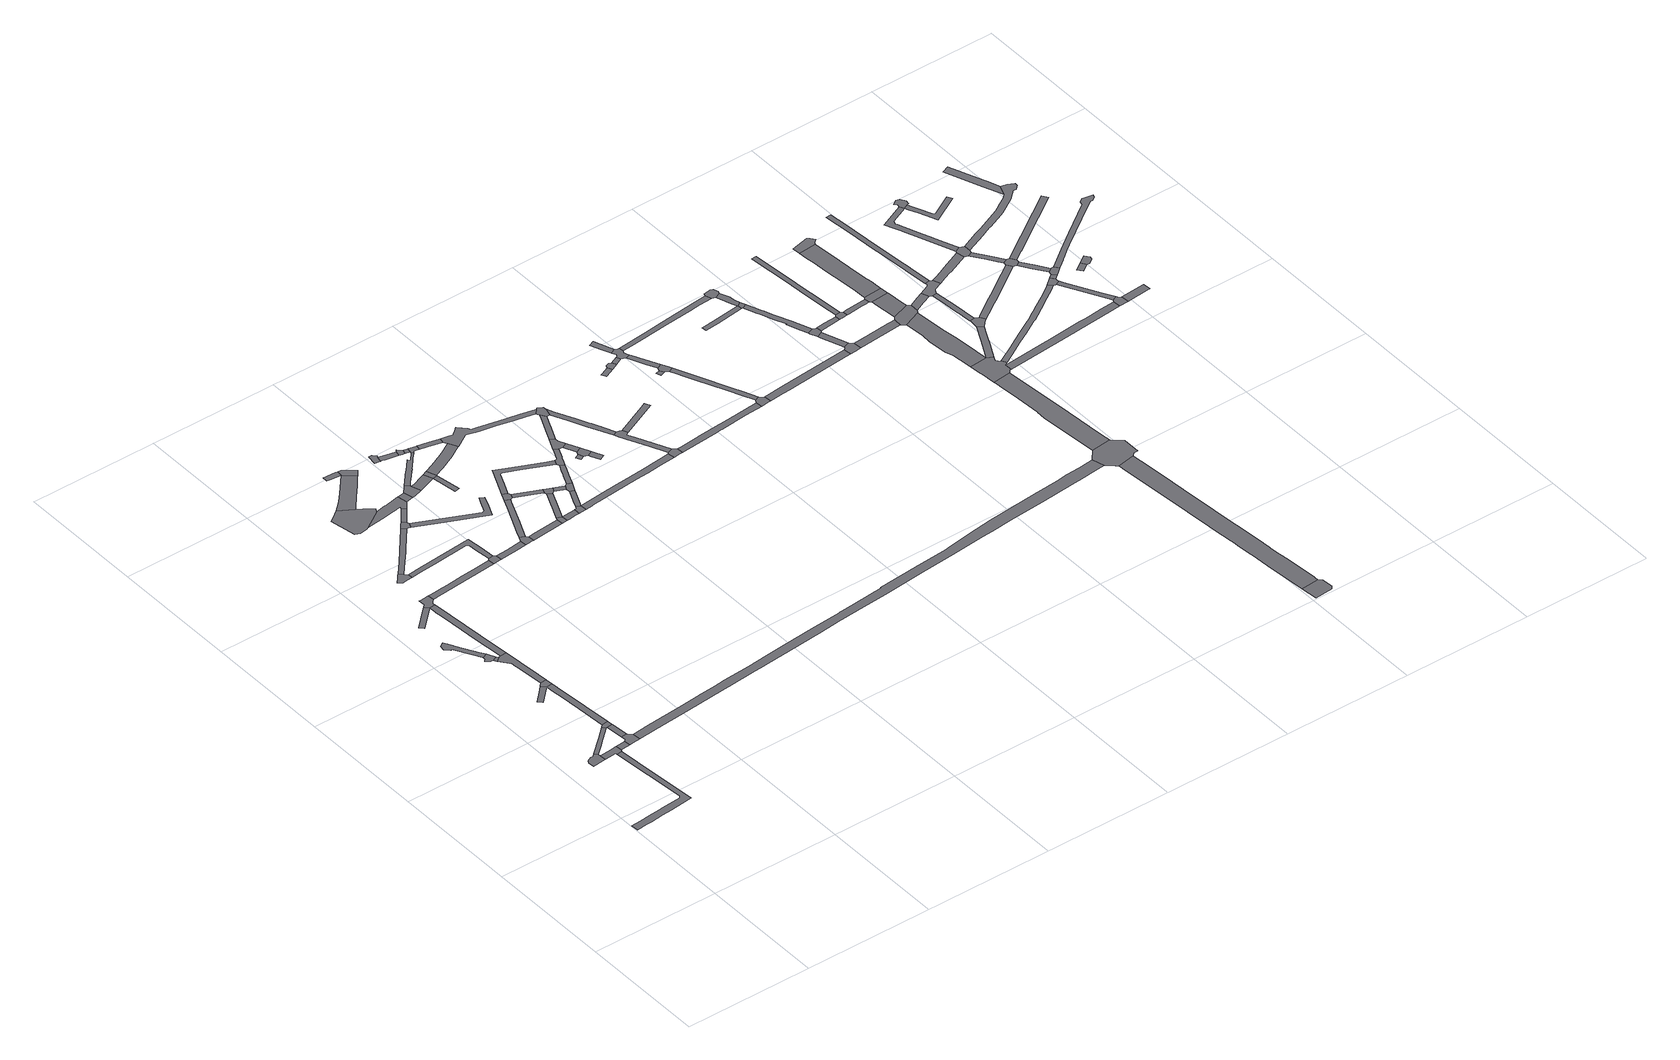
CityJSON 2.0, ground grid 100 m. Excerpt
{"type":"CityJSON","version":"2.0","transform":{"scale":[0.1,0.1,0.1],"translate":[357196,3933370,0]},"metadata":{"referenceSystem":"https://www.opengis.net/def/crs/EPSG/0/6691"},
"CityObjects":{
"road1":{"type":"Road","attributes":{"RoadStructureAttribute.sectionType":"1"},"geometry":[{"type":"MultiSurface","lod":"1","boundaries":[[[0,1,2,3,4,5,6,7,8,9,10,11,12,13,14,15,16,17,18,19,20,21,22]]]}]},
"road2":{"type":"Road","geometry":[{"type":"MultiSurface","lod":"1","boundaries":[[[23,24,25,26,27,28,29,30,31]]]}]},
"road3":{"type":"Road","geometry":[{"type":"MultiSurface","lod":"1","boundaries":[[[32,33,34,25,24,35,36,37,9,8,38]]]}]},
"road4":{"type":"Road","attributes":{"RoadStructureAttribute.sectionType":"1"},"geometry":[{"type":"MultiSurface","lod":"1","boundaries":[[[26,39,40,41,42,43,44,45,27]]]}]},
"road5":{"type":"Road","attributes":{"RoadStructureAttribute.sectionType":"1"},"geometry":[{"type":"MultiSurface","lod":"1","boundaries":[[[46,47,48,32,38]]]}]},
"road6":{"type":"Road","geometry":[{"type":"MultiSurface","lod":"1","boundaries":[[[49,50,47,46,51,52,53,54,55]]]}]},
"road7":{"type":"Road","attributes":{"RoadStructureAttribute.sectionType":"1"},"geometry":[{"type":"MultiSurface","lod":"1","boundaries":[[[56,57,58,59,49,55]]]}]},
"road8":{"type":"Road","geometry":[{"type":"MultiSurface","lod":"1","boundaries":[[[60,42,41,58,57,61]]]}]},
"road9":{"type":"Road","attributes":{"RoadStructureAttribute.sectionType":"1"},"geometry":[{"type":"MultiSurface","lod":"1","boundaries":[[[61,62,63,64,65,66,67,68,69,70,71,66,72,73,74,75,60]]]}]},
"road10":{"type":"Road","geometry":[{"type":"MultiSurface","lod":"1","boundaries":[[[76,77,78,79,80,81,82,83,84,85,86,87,88,89,90,91,92]]]}]},
"road11":{"type":"Road","geometry":[{"type":"MultiSurface","lod":"1","boundaries":[[[93,67,66,65,94]]]}]},
"road12":{"type":"Road","geometry":[{"type":"MultiSurface","lod":"1","boundaries":[[[76,92,95,96,97,98,99,100]]]}]},
"road13":{"type":"Road","attributes":{"RoadStructureAttribute.sectionType":"1"},"geometry":[{"type":"MultiSurface","lod":"1","boundaries":[[[99,101,102,100]]]}]},
"road14":{"type":"Road","geometry":[{"type":"MultiSurface","lod":"1","boundaries":[[[94,103,104,105,106,107,102,101,108,109,110,111,112,113,93]]]}]},
"road15":{"type":"Road","attributes":{"RoadStructureAttribute.sectionType":"1"},"geometry":[{"type":"MultiSurface","lod":"1","boundaries":[[[114,115,116,117,118,119]]]}]},
"road16":{"type":"Road","attributes":{"RoadStructureAttribute.sectionType":"1"},"geometry":[{"type":"MultiSurface","lod":"1","boundaries":[[[120,121,122,123,124,107,106,125,126,127,119]]]}]},
"road17":{"type":"Road","geometry":[{"type":"MultiSurface","lod":"1","boundaries":[[[127,128,129,130,131,132,133,134,135,136,137,138,114,119]]]}]},
"road18":{"type":"Road","geometry":[{"type":"MultiSurface","lod":"1","boundaries":[[[139,140,141,142,143,144,145,146,147,148]]]}]},
"road19":{"type":"Road","attributes":{"RoadStructureAttribute.sectionType":"1"},"geometry":[{"type":"MultiSurface","lod":"1","boundaries":[[[131,149,150,151,152,153,154,155,156,157,158,159,160,161,162,132]]]}]},
"road20":{"type":"Road","attributes":{"RoadStructureAttribute.sectionType":"1"},"geometry":[{"type":"MultiSurface","lod":"1","boundaries":[[[163,164,165,166,140,139,167,168,169,170,171,172,173]]]}]},
"road21":{"type":"Road","attributes":{"RoadStructureAttribute.sectionType":"1"},"geometry":[{"type":"MultiSurface","lod":"1","boundaries":[[[174,175,176,177,178,148,147,179,180,181,182,183,184,185]]]}]},
"road22":{"type":"Road","geometry":[{"type":"MultiSurface","lod":"1","boundaries":[[[186,187,188,189,190,191,192,193,194,195,196,197,198,199]]]}]},
"road23":{"type":"Road","geometry":[{"type":"MultiSurface","lod":"1","boundaries":[[[200,201,202,203,204,205,206,163,173]]]}]},
"road24":{"type":"Road","attributes":{"RoadStructureAttribute.sectionType":"1"},"geometry":[{"type":"MultiSurface","lod":"1","boundaries":[[[207,208,209,210,211,212,213,214,215,216,217,218,219,188,187]]]}]},
"road25":{"type":"Road","geometry":[{"type":"MultiSurface","lod":"1","boundaries":[[[154,153,220,221,222,174,185]]]}]},
"road26":{"type":"Road","attributes":{"function":"3","RoadStructureAttribute.sectionType":"1"},"geometry":[{"type":"MultiSurface","lod":"1","boundaries":[[[223,224,225,193,192,226,227,228,229,230,231]]]}]},
"road27":{"type":"Road","attributes":{"RoadStructureAttribute.sectionType":"1"},"geometry":[{"type":"MultiSurface","lod":"1","boundaries":[[[232,233,204,203,234,212,211]]]}]},
"road28":{"type":"Road","attributes":{"function":"3","RoadStructureAttribute.sectionType":"1"},"geometry":[{"type":"MultiSurface","lod":"1","boundaries":[[[235,236,237,238,239,231]]]}]},
"road29":{"type":"Road","attributes":{"RoadStructureAttribute.sectionType":"1"},"geometry":[{"type":"MultiSurface","lod":"1","boundaries":[[[240,241,222,221,242,243]]]}]},
"road30":{"type":"Road","geometry":[{"type":"MultiSurface","lod":"1","boundaries":[[[244,245,235,231,230]]]}]},
"road31":{"type":"Road","geometry":[{"type":"MultiSurface","lod":"1","boundaries":[[[246,215,214,247,248]]]}]},
"road32":{"type":"Road","attributes":{"RoadStructureAttribute.sectionType":"1"},"geometry":[{"type":"MultiSurface","lod":"1","boundaries":[[[249,250,251,252,253,254,255,256,257,202,201]]]}]},
"road33":{"type":"Road","geometry":[{"type":"MultiSurface","lod":"1","boundaries":[[[258,248,247,259,260,261,262,263,264]]]}]},
"road34":{"type":"Road","geometry":[{"type":"MultiSurface","lod":"1","boundaries":[[[240,243,265,266,267,268,269,270,271]]]}]},
"road35":{"type":"Road","attributes":{"RoadStructureAttribute.sectionType":"1"},"geometry":[{"type":"MultiSurface","lod":"1","boundaries":[[[272,273,274,262,261,275,276,277,278,275]]]}]},
"road36":{"type":"Road","geometry":[{"type":"MultiSurface","lod":"1","boundaries":[[[279,280,281,282,283,284,285]]]}]},
"road37":{"type":"Road","attributes":{"RoadStructureAttribute.sectionType":"1"},"geometry":[{"type":"MultiSurface","lod":"1","boundaries":[[[286,287,288,289,271,270,290,291,292,293,294]]]}]},
"road38":{"type":"Road","attributes":{"RoadStructureAttribute.sectionType":"1"},"geometry":[{"type":"MultiSurface","lod":"1","boundaries":[[[295,296,297,269,268]]]}]},
"road39":{"type":"Road","attributes":{"RoadStructureAttribute.sectionType":"1"},"geometry":[{"type":"MultiSurface","lod":"1","boundaries":[[[263,298,299,300,301,302,303,304,305,306,307,308,309,310,311,312,313,314,315,316,317,318,319,320,321,322,264]]]}]},
"road40":{"type":"Road","attributes":{"RoadStructureAttribute.sectionType":"1"},"geometry":[{"type":"MultiSurface","lod":"1","boundaries":[[[323,324,325,326,327,279,285]]]}]},
"road41":{"type":"Road","geometry":[{"type":"MultiSurface","lod":"1","boundaries":[[[278,328,329,272,275]]]}]},
"road42":{"type":"Road","geometry":[{"type":"MultiSurface","lod":"1","boundaries":[[[330,326,325,331,332,333]]]}]},
"road43":{"type":"Road","geometry":[{"type":"MultiSurface","lod":"1","boundaries":[[[334,286,294,335,336,337,338]]]}]},
"road44":{"type":"Road","attributes":{"RoadStructureAttribute.sectionType":"1"},"geometry":[{"type":"MultiSurface","lod":"1","boundaries":[[[332,339,340,333]]]}]},
"road45":{"type":"Road","geometry":[{"type":"MultiSurface","lod":"1","boundaries":[[[341,296,295,342,343]]]}]},
"road46":{"type":"Road","geometry":[{"type":"MultiSurface","lod":"1","boundaries":[[[339,316,315,344,345,346,347,348,349,350,340]]]}]},
"road47":{"type":"Road","attributes":{"RoadStructureAttribute.sectionType":"1"},"geometry":[{"type":"MultiSurface","lod":"1","boundaries":[[[351,352,353,354,355,356,357,358,359,360,361,362,363,364,365,366,329,328]]]}]},
"road48":{"type":"Road","attributes":{"RoadStructureAttribute.sectionType":"1"},"geometry":[{"type":"MultiSurface","lod":"1","boundaries":[[[367,343,342,368,369,370,371,372]]]}]},
"road49":{"type":"Road","attributes":{"RoadStructureAttribute.sectionType":"1"},"geometry":[{"type":"MultiSurface","lod":"1","boundaries":[[[373,374,375,376,336,335]]]}]},
"road50":{"type":"Road","attributes":{"RoadStructureAttribute.sectionType":"1"},"geometry":[{"type":"MultiSurface","lod":"1","boundaries":[[[377,378,379,380,341,343,381,382,383,384]]]}]},
"road51":{"type":"Road","geometry":[{"type":"MultiSurface","lod":"1","boundaries":[[[385,386,348,347,387,388]]]}]},
"road52":{"type":"Road","geometry":[{"type":"MultiSurface","lod":"1","boundaries":[[[389,390,391,392,393,372,371,394]]]}]},
"road53":{"type":"Road","geometry":[{"type":"MultiSurface","lod":"1","boundaries":[[[383,395,396,397,398,375,374,384]]]}]},
"road54":{"type":"Road","attributes":{"RoadStructureAttribute.sectionType":"1"},"geometry":[{"type":"MultiSurface","lod":"1","boundaries":[[[389,399,400,401,402,403,404,390]]]}]},
"road55":{"type":"Road","attributes":{"RoadStructureAttribute.sectionType":"1"},"geometry":[{"type":"MultiSurface","lod":"1","boundaries":[[[397,396,405,406]]]}]},
"road56":{"type":"Road","attributes":{"RoadStructureAttribute.sectionType":"1"},"geometry":[{"type":"MultiSurface","lod":"1","boundaries":[[[337,407,408,409,410,411,412,413,414,415,416,417,418,338]]]}]},
"road57":{"type":"Road","geometry":[{"type":"MultiSurface","lod":"1","boundaries":[[[406,405,402,401,419,420]]]}]},
"road58":{"type":"Road","attributes":{"RoadStructureAttribute.sectionType":"1"},"geometry":[{"type":"MultiSurface","lod":"1","boundaries":[[[419,421,422,423,424,425,426,427,428,429,430,420]]]}]},
"road59":{"type":"Road","attributes":{"RoadStructureAttribute.sectionType":"1"},"geometry":[{"type":"MultiSurface","lod":"1","boundaries":[[[431,432,433,434,435,436,437,438,439,440,441,442,443,444,445,446,447,448,449,450,451,452,453,454,455,456,54,53,457,458,459,460,461,462,463,464,465,466,467,468,469,470,471,472,473,474,475,476,477,478,479,480,481]]]}]},
"road60":{"type":"Road","geometry":[{"type":"MultiSurface","lod":"1","boundaries":[[[482,483,484,414,413,485,425,424,486,487,488,489,490,491]]]}]},
"road61":{"type":"Road","geometry":[{"type":"MultiSurface","lod":"1","boundaries":[[[359,358,492,493,494,495,496,497,498,499,500,501,502,503,504,505,506,507,508,509,510,511,512,513,514,515,516,385,388]]]}]},
"road62":{"type":"Road","geometry":[{"type":"MultiSurface","lod":"1","boundaries":[[[517,518,491]]]}]},
"road63":{"type":"Road","attributes":{"RoadStructureAttribute.sectionType":"1"},"geometry":[{"type":"MultiSurface","lod":"1","boundaries":[[[519,520,521,522,523,524,525,526,527,528,529,530,531,532,389,394]]]}]},
"road64":{"type":"Road","geometry":[{"type":"MultiSurface","lod":"1","boundaries":[[[533,534,535,536]]]}]},
"road65":{"type":"Road","geometry":[{"type":"MultiSurface","lod":"1","boundaries":[[[537,538,539,517,490,540,541]]]}]},
"road66":{"type":"Road","attributes":{"RoadStructureAttribute.sectionType":"1"},"geometry":[{"type":"MultiSurface","lod":"1","boundaries":[[[540,542,543,541]]]}]},
"road67":{"type":"Road","geometry":[{"type":"MultiSurface","lod":"1","boundaries":[[[535,544,545,543,542,536]]]}]},
"road68":{"type":"Road","attributes":{"RoadStructureAttribute.sectionType":"1"},"geometry":[{"type":"MultiSurface","lod":"1","boundaries":[[[544,546,547,548,545]]]}]},
"road69":{"type":"Road","attributes":{"RoadStructureAttribute.sectionType":"1"},"geometry":[{"type":"MultiSurface","lod":"1","boundaries":[[[549,550,551,552,539,538,553,554,555,556,557,558]]]}]},
"road70":{"type":"Road","geometry":[{"type":"MultiSurface","lod":"1","boundaries":[[[559,560,561,562,504,503,549,558]]]}]},
"road71":{"type":"Road","attributes":{"RoadStructureAttribute.sectionType":"1"},"geometry":[{"type":"MultiSurface","lod":"1","boundaries":[[[563,564,565,566,567,568,569,570,571,572,573,560,559]]]}]},
"road72":{"type":"Road","geometry":[{"type":"MultiSurface","lod":"1","boundaries":[[[574,575,576,577,578,579,580,581,566,565,582,583,584,585,586,587,588,589]]]}]},
"road73":{"type":"Road","geometry":[{"type":"MultiSurface","lod":"1","boundaries":[[[588,525,524,590,591,592,593,589]]]}]},
"road74":{"type":"Road","attributes":{"RoadStructureAttribute.sectionType":"1"},"geometry":[{"type":"MultiSurface","lod":"1","boundaries":[[[594,595,596,597,579,578]]]}]},
"road75":{"type":"Road","attributes":{"RoadStructureAttribute.sectionType":"1"},"geometry":[{"type":"MultiSurface","lod":"1","boundaries":[[[598,599,600,601,602,603,604,593,592,605,606,607,608,609,610]]]}]},
"road76":{"type":"Road","geometry":[{"type":"MultiSurface","lod":"1","boundaries":[[[611,612,613,614,615,616]]]}]},
"road77":{"type":"Road","geometry":[{"type":"MultiSurface","lod":"1","boundaries":[[[617,616,615,618,619,620,621]]]}]},
"road78":{"type":"Road","attributes":{"RoadStructureAttribute.sectionType":"1"},"geometry":[{"type":"MultiSurface","lod":"1","boundaries":[[[622,623,620,619]]]}]},
"road79":{"type":"Road","attributes":{"RoadStructureAttribute.sectionType":"1"},"geometry":[{"type":"MultiSurface","lod":"1","boundaries":[[[624,625,626,627,628,629]]]}]},
"road80":{"type":"Road","geometry":[{"type":"MultiSurface","lod":"1","boundaries":[[[630,631,632,633]]]}]},
"road81":{"type":"Road","geometry":[{"type":"MultiSurface","lod":"1","boundaries":[[[628,634,635,636,623,622,637,638,639,640,641,642,643,629]]]}]},
"road82":{"type":"Road","attributes":{"RoadStructureAttribute.sectionType":"1"},"geometry":[{"type":"MultiSurface","lod":"1","boundaries":[[[644,645,646,638,637,647,648,649,650]]]}]},
"road83":{"type":"Road","geometry":[{"type":"MultiSurface","lod":"1","boundaries":[[[651,644,650,630,633,652,653]]]}]},
"road84":{"type":"Road","attributes":{"RoadStructureAttribute.sectionType":"1"},"geometry":[{"type":"MultiSurface","lod":"1","boundaries":[[[652,654,655,656,657,658,659,660,661,662,663,664,653]]]}]},
"road85":{"type":"Road","geometry":[{"type":"MultiSurface","lod":"1","boundaries":[[[665,666,667,668,660,659,598,610]]]}]},
"road86":{"type":"Road","attributes":{"RoadStructureAttribute.sectionType":"1"},"geometry":[{"type":"MultiSurface","lod":"1","boundaries":[[[640,669,670,671,672,673,674,675,676,677,678,679,680,641]]]}]},
"road87":{"type":"Road","attributes":{"RoadStructureAttribute.sectionType":"1"},"geometry":[{"type":"MultiSurface","lod":"1","boundaries":[[[681,682,683,667,666,684,685,686,687,688,689]]]}]},
"road88":{"type":"Road","geometry":[{"type":"MultiSurface","lod":"1","boundaries":[[[690,691,692,693,694,695]]]}]},
"road89":{"type":"Road","attributes":{"RoadStructureAttribute.sectionType":"1"},"geometry":[{"type":"MultiSurface","lod":"1","boundaries":[[[696,697,698,699,700,701]]]}]},
"road90":{"type":"Road","attributes":{"RoadStructureAttribute.sectionType":"1"},"geometry":[{"type":"MultiSurface","lod":"1","boundaries":[[[702,703,704,705,706,707,708,709,710,711,712,713,714,715,691,690,716,717,718,719,720,721,722,723,724,725,726,727,728,729,730,731]]]}]},
"road91":{"type":"Road","geometry":[{"type":"MultiSurface","lod":"1","boundaries":[[[732,733,734,735,736,676,675,737]]]}]},
"road92":{"type":"Road","attributes":{"RoadStructureAttribute.sectionType":"1"},"geometry":[{"type":"MultiSurface","lod":"1","boundaries":[[[738,739,696,740,741,742,732,737]]]}]},
"road93":{"type":"Road","geometry":[{"type":"MultiSurface","lod":"1","boundaries":[[[743,740,696,701,744]]]}]},
"road94":{"type":"Road","attributes":{"RoadStructureAttribute.sectionType":"1"},"geometry":[{"type":"MultiSurface","lod":"1","boundaries":[[[745,746,747,748,749,750,751,752,753,754,755,756,757,758,759,760,761,762,743,744]]]}]},
"road95":{"type":"Road","geometry":[{"type":"MultiSurface","lod":"1","boundaries":[[[763,764,765,766,767,768,755,754,769,770,771]]]}]},
"road96":{"type":"Road","attributes":{"RoadStructureAttribute.sectionType":"1"},"geometry":[{"type":"MultiSurface","lod":"1","boundaries":[[[770,772,773,774,771]]]}]},
"road97":{"type":"Road","geometry":[{"type":"MultiSurface","lod":"1","boundaries":[[[775,776,774,773,777,778,681,689,779,780,781]]]}]},
"road98":{"type":"Road","geometry":[{"type":"MultiSurface","lod":"1","boundaries":[[[480,782,731,730,783,784,785,786,787,481]]]}]},
"road99":{"type":"Road","attributes":{"RoadStructureAttribute.sectionType":"1"},"geometry":[{"type":"MultiSurface","lod":"1","boundaries":[[[788,766,765,789,790]]]}]},
"road100":{"type":"Road","attributes":{"RoadStructureAttribute.sectionType":"1"},"geometry":[{"type":"MultiSurface","lod":"1","boundaries":[[[780,791,792,793,794,781]]]}]},
"road101":{"type":"Road","attributes":{"RoadStructureAttribute.sectionType":"1"},"geometry":[{"type":"MultiSurface","lod":"1","boundaries":[[[786,795,796,797,798,799,800,801,802,803,804,805,806,807,787]]]}]},
"road102":{"type":"Road","geometry":[{"type":"MultiSurface","lod":"1","boundaries":[[[789,808,809,810,811,812,813,814,790]]]}]},
"road103":{"type":"Road","attributes":{"RoadStructureAttribute.sectionType":"1"},"geometry":[{"type":"MultiSurface","lod":"1","boundaries":[[[815,816,817,818,819,813,812,820,821,822,823,824,825]]]}]},
"road104":{"type":"Road","geometry":[{"type":"MultiSurface","lod":"1","boundaries":[[[826,827,801,800,828,829,830,831,832,833,834,835,836,837,838,839,840,841,842]]]}]},
"road105":{"type":"Road","attributes":{"RoadStructureAttribute.sectionType":"1"},"geometry":[{"type":"MultiSurface","lod":"1","boundaries":[[[843,844,845,846,811,810,847,848,849,850]]]}]},
"road106":{"type":"Road","attributes":{"RoadStructureAttribute.sectionType":"1"},"geometry":[{"type":"MultiSurface","lod":"1","boundaries":[[[841,851,852,853,854,855,856,857,858,859,860,861,862,863,864,865,866,842]]]}]},
"road107":{"type":"Road","geometry":[{"type":"MultiSurface","lod":"1","boundaries":[[[867,868,792,791,858,857,869,870]]]}]},
"road108":{"type":"Road","attributes":{"RoadStructureAttribute.sectionType":"1"},"geometry":[{"type":"MultiSurface","lod":"1","boundaries":[[[871,872,868,867,873,874,875]]]}]},
"road109":{"type":"Road","geometry":[{"type":"MultiSurface","lod":"1","boundaries":[[[876,877,843,850,871,875]]]}]},
"road110":{"type":"Road","attributes":{"RoadStructureAttribute.sectionType":"1"},"geometry":[{"type":"MultiSurface","lod":"1","boundaries":[[[878,879,880,841,840,881,882,883]]]}]},
"road111":{"type":"Road","attributes":{"RoadStructureAttribute.sectionType":"1"},"geometry":[{"type":"MultiSurface","lod":"1","boundaries":[[[884,885,886,887,888,889,890,891,892,893,894,895,896,877,876]]]}]},
"road112":{"type":"Road","attributes":{"RoadStructureAttribute.sectionType":"1"},"geometry":[{"type":"MultiSurface","lod":"1","boundaries":[[[869,897,898,899,900,901,902,870]]]}]},
"road113":{"type":"Road","geometry":[{"type":"MultiSurface","lod":"1","boundaries":[[[903,904,890,889,905,906,907]]]}]},
"road114":{"type":"Road","geometry":[{"type":"MultiSurface","lod":"1","boundaries":[[[908,909,910,911,878,883,912,913,914,915]]]}]},
"road115":{"type":"Road","attributes":{"RoadStructureAttribute.sectionType":"1"},"geometry":[{"type":"MultiSurface","lod":"1","boundaries":[[[916,917,918,919,920,921,922,923,909,908,924,925,926,927,928,929,930]]]}]},
"road116":{"type":"Road","geometry":[{"type":"MultiSurface","lod":"1","boundaries":[[[931,932,933,934,935,900,899,916,930,936,937,938]]]}]},
"road117":{"type":"Road","attributes":{"RoadStructureAttribute.sectionType":"1"},"geometry":[{"type":"MultiSurface","lod":"1","boundaries":[[[939,940,941,942,943,944,945,946,947,948,949,950,951,952,832,831,953,954,955,956,957,958,959,960,961,962,963,964,965,966,967]]]}]},
"road118":{"type":"Road","attributes":{"RoadStructureAttribute.sectionType":"1"},"geometry":[{"type":"MultiSurface","lod":"1","boundaries":[[[968,969,970,971,972,973,974,975,976,977,978,979,980,981,982,983,984,830,829]]]}]},
"road119":{"type":"Road","attributes":{"RoadStructureAttribute.sectionType":"1"},"geometry":[{"type":"MultiSurface","lod":"1","boundaries":[[[932,985,986,987,988,989,990,991,992,993,994,995,996,997,998,999,1000,1001,1002,933]]]}]},
"road120":{"type":"Road","attributes":{"RoadStructureAttribute.sectionType":"1"},"geometry":[{"type":"MultiSurface","lod":"1","boundaries":[[[914,1003,1004,1005,1006,1007,1008,1009,1010,1011,1012,1013,1014,1015,915]]]}]},
"road121":{"type":"Road","attributes":{"RoadStructureAttribute.sectionType":"1"},"geometry":[{"type":"MultiSurface","lod":"1","boundaries":[[[1016,1017,1018,1019,1020,1021,1022,1023,931,938]]]}]},
"road122":{"type":"Road","geometry":[{"type":"MultiSurface","lod":"1","boundaries":[[[1020,1019,1024,1025,1026,1027,1028,1029]]]}]},
"road123":{"type":"Road","attributes":{"RoadStructureAttribute.sectionType":"1"},"geometry":[{"type":"MultiSurface","lod":"1","boundaries":[[[1030,1031,1025,1024,1032,1033,1034]]]}]},
"road124":{"type":"Road","geometry":[{"type":"MultiSurface","lod":"1","boundaries":[[[1035,1036,1037,1038,1039,1040,939,967]]]}]},
"road125":{"type":"Road","geometry":[{"type":"MultiSurface","lod":"1","boundaries":[[[1041,1008,1007,1042,1043,1044,1045,1030,1034]]]}]},
"road126":{"type":"Road","attributes":{"RoadStructureAttribute.sectionType":"1"},"geometry":[{"type":"MultiSurface","lod":"1","boundaries":[[[1028,1046,1047,1048,1049,1050,1051,1052,1053,1054,1055,1056,1057,1058,1059,1060,1061,1062,1063,1064,1054,1065,1066,1067,1068,1069,1070,1071,1029]]]}]},
"road127":{"type":"Road","attributes":{"RoadStructureAttribute.sectionType":"1"},"geometry":[{"type":"MultiSurface","lod":"1","boundaries":[[[1039,1072,1073,1040]]]}]},
"road128":{"type":"Road","attributes":{"RoadStructureAttribute.sectionType":"1"},"geometry":[{"type":"MultiSurface","lod":"1","boundaries":[[[1074,1075,1076,1037,1036,1077,1078]]]}]},
"road129":{"type":"Road","attributes":{"RoadStructureAttribute.sectionType":"1"},"geometry":[{"type":"MultiSurface","lod":"1","boundaries":[[[1079,1043,1042,1080,1081,1082]]]}]},
"road130":{"type":"Road","geometry":[{"type":"MultiSurface","lod":"1","boundaries":[[[1083,1084,1085,1074,1078,974,973]]]}]},
"road131":{"type":"Road","geometry":[{"type":"MultiSurface","lod":"1","boundaries":[[[1086,1087,1088,1065,1054,1064,1089,1090,1091,1092]]]}]},
"road132":{"type":"Road","geometry":[{"type":"MultiSurface","lod":"1","boundaries":[[[1073,1072,1093,1094,1095,1096,1082,1081]]]}]},
"road133":{"type":"Road","attributes":{"RoadStructureAttribute.sectionType":"1"},"geometry":[{"type":"MultiSurface","lod":"1","boundaries":[[[1084,1083,1097,1098,1099,1100]]]}]},
"road134":{"type":"Road","attributes":{"RoadStructureAttribute.sectionType":"1"},"geometry":[{"type":"MultiSurface","lod":"1","boundaries":[[[1101,1102,1103,1104]]]}]},
"road135":{"type":"Road","attributes":{"RoadStructureAttribute.sectionType":"1"},"geometry":[{"type":"MultiSurface","lod":"1","boundaries":[[[1105,1106,1107,1108,1101,1104]]]}]},
"road136":{"type":"Road","attributes":{"RoadStructureAttribute.sectionType":"1"},"geometry":[{"type":"MultiSurface","lod":"1","boundaries":[[[1109,1110,1111,1112,1113,1114,1027,1026,1115,1116,1117,1118,1119,1120,1121,1122,1123,1124,1125,1126,1127,1128]]]}]},
"road137":{"type":"Road","attributes":{"RoadStructureAttribute.sectionType":"1"},"geometry":[{"type":"MultiSurface","lod":"1","boundaries":[[[1129,1130,1131,1132,1133,1134,1135,1045,1044,1136,1137,1138,1139,1140,1141,1142]]]}]},
"road138":{"type":"Road","attributes":{"RoadStructureAttribute.sectionType":"1"},"geometry":[{"type":"MultiSurface","lod":"1","boundaries":[[[1143,1144,1145,1146,1147,1148,1149,1150,1151,1152,1096,1095,1153,1154,1155,1156,1157,1158,1159,1160,1161,1162,1163,1164,1165]]]}]},
"road139":{"type":"Road","attributes":{"RoadStructureAttribute.sectionType":"1"},"geometry":[{"type":"MultiSurface","lod":"1","boundaries":[[[1127,1166,1167,1168,1169,1170,1128]]]}]}
},
"vertices":[
[92,845,0],[136,849,0],[189,854,0],[236,858,0],[317,866,0],[494,883,0],[484,998,0],[461,1251,0],[434,1551,0],[394,1548,0],[414,1331,0],[421,1247,0],[428,1176,0],[441,1032,0],[448,948,0],[435,932,0],[313,922,0],[229,914,0],[189,910,0],[144,906,0],[87,900,0],[5,892,0],[10,837,0],
[194,1543,0],[299,1552,0],[295,1601,0],[294,1620,0],[274,1642,0],[257,1626,0],[237,1626,0],[199,1609,0],[190,1591,0],
[441,1615,0],[402,1611,0],[388,1610,0],[372,1558,0],[373,1558,0],[393,1559,0],[445,1567,0],
[367,1685,0],[415,1728,0],[508,1810,0],[488,1832,0],[401,1755,0],[338,1699,0],[325,1687,0],
[518,1573,0],[514,1622,0],[492,1620,0],
[528,1671,0],[530,1637,0],[530,1574,0],[535,1575,0],[612,1582,0],[606,1648,0],[575,1675,0],
[568,1747,0],[562,1816,0],[517,1808,0],[523,1724,0],
[509,1851,0],[558,1860,0],
[540,2079,0],[522,2288,0],[521,2295,0],[513,2395,0],[463,2390,0],[433,2419,0],[409,2393,0],[318,2302,0],[346,2273,0],[414,2341,0],[468,2337,0],[471,2292,0],[473,2275,0],[490,2075,0],
[364,2909,0],[345,2939,0],[337,2952,0],[316,2984,0],[314,2987,0],[249,3106,0],[246,3113,0],[244,3116,0],[227,3148,0],[212,3177,0],[176,3156,0],[171,3113,0],[207,3080,0],[214,3087,0],[282,2964,0],[325,2896,0],[328,2892,0],
[458,2446,0],[508,2450,0],
[321,2866,0],[317,2862,0],[309,2854,0],[339,2826,0],[358,2825,0],[394,2846,0],
[374,2804,0],[406,2829,0],
[495,2604,0],[486,2706,0],[483,2740,0],[475,2838,0],[426,2833,0],[428,2734,0],[434,2735,0],[435,2726,0],[436,2701,0],[442,2639,0],[449,2548,0],
[341,3546,0],[298,3507,0],[183,3400,0],[191,3392,0],[211,3371,0],[368,3517,0],
[372,3464,0],[373,3451,0],[377,3404,0],[394,3207,0],[404,3081,0],[454,3087,0],[430,3369,0],[417,3521,0],
[415,3537,0],[415,3544,0],[423,3553,0],[441,3575,0],[437,3623,0],[403,3620,0],[372,3617,0],[360,3616,0],[363,3578,0],[363,3577,0],[364,3568,0],
[452,3901,0],[425,3924,0],[420,3919,0],[418,3920,0],[394,3892,0],[364,3858,0],[393,3833,0],[436,3837,0],[477,3841,0],[473,3881,0],
[468,3577,0],[476,3578,0],[571,3586,0],[780,3606,0],[987,3625,0],[982,3673,0],[847,3661,0],[745,3652,0],[612,3639,0],[566,3635,0],[565,3635,0],[497,3628,0],[488,3627,0],[458,3625,0],
[731,4289,0],[580,4106,0],[508,4021,0],[425,3925,0],[536,3997,0],[608,4082,0],[616,4092,0],[662,4148,0],[664,4147,0],[698,4189,0],[760,4265,0],
[1034,3695,0],[1024,3812,0],[1013,3932,0],[678,3900,0],[575,3890,0],[558,3849,0],[681,3860,0],[963,3887,0],[978,3874,0],[984,3806,0],[991,3730,0],[994,3689,0],
[556,4427,0],[567,4433,0],[716,4529,0],[716,4535,0],[731,4557,0],[664,4606,0],[624,4635,0],[511,4699,0],[504,4694,0],[481,4678,0],[463,4664,0],[420,4636,0],[457,4431,0],[493,4413,0],
[780,4270,0],[793,4264,0],[809,4300,0],[804,4322,0],[776,4345,0],[754,4318,0],[748,4311,0],
[737,4453,0],[812,4465,0],[817,4466,0],[869,4475,0],[865,4459,0],[895,4436,0],[927,4478,0],[936,4489,0],[922,4565,0],[864,4555,0],[848,4552,0],[806,4544,0],[796,4543,0],
[1045,3630,0],[1055,3631,0],[1051,3679,0],
[640,4826,0],[586,4770,0],[568,4751,0],[721,4752,0],[730,4762,0],[793,4835,0],[840,4893,0],[851,4906,0],[768,4974,0],
[849,4437,0],[814,4391,0],[843,4369,0],
[772,5019,0],[759,5020,0],[659,5029,0],[655,4987,0],[692,4984,0],
[1271,3699,0],[1148,3686,0],[1194,3643,0],[1276,3651,0],
[885,4948,0],[801,5017,0],
[954,4571,0],[994,4502,0],[978,4577,0],
[999,4170,0],[1294,4035,0],[1345,4149,0],[1372,4211,0],[1336,4228,0],[1318,4188,0],[1280,4101,0],[1261,4094,0],[1015,4206,0],
[1018,4622,0],[1020,4507,0],[1086,4524,0],[1087,4525,0],[1060,4599,0],[1057,4609,0],[1029,4634,0],
[1304,3653,0],[1334,3656,0],[1342,3657,0],[1346,3657,0],[1341,3705,0],[1327,3722,0],[1289,3739,0],
[1198,4648,0],[1167,4637,0],[1095,4609,0],[1226,4575,0],[1256,4382,0],[1296,4388,0],[1265,4582,0],
[1069,4977,0],[1081,4990,0],[1054,5015,0],[1031,5016,0],[1019,4938,0],[1051,4934,0],[1064,4932,0],
[1452,4105,0],[1422,4038,0],[1342,3859,0],[1308,3782,0],[1358,3787,0],[1392,3866,0],[1450,3997,0],[1480,4066,0],[1490,4088,0],
[1605,3682,0],[1601,3731,0],[1385,3710,0],
[1058,4610,0],[1064,4617,0],[1080,4635,0],[1124,4683,0],[1158,4721,0],[1156,4723,0],[1165,4733,0],[1168,4730,0],[1179,4743,0],[1180,4746,0],[1189,4756,0],[1244,4818,0],[1243,4819,0],[1251,4829,0],[1252,4828,0],[1260,4836,0],[1262,4835,0],[1290,4867,0],[1279,4878,0],[1229,4822,0],[1224,4818,0],[1210,4836,0],[1208,4833,0],[1138,4755,0],[1128,4745,0],
[1077,4931,0],[1099,4926,0],[1196,4906,0],[1204,4945,0],[1133,4962,0],
[1264,4589,0],[1234,4662,0],
[1217,4961,0],[1222,4900,0],[1241,4896,0],[1250,4933,0],
[1463,4130,0],[1508,4096,0],[1525,4132,0],[1517,4151,0],[1480,4168,0],
[1276,4888,0],[1284,4926,0],
[1609,3751,0],[1649,3686,0],[1645,3735,0],
[1296,4873,0],[1305,4883,0],[1317,4880,0],[1343,4875,0],[1352,4915,0],[1345,4913,0],[1294,4924,0],
[1267,4590,0],[1335,4621,0],[1340,4623,0],[1372,4637,0],[1385,4643,0],[1467,4685,0],[1477,4689,0],[1564,4740,0],[1526,4806,0],[1450,4761,0],[1387,4731,0],[1375,4725,0],[1340,4708,0],[1338,4707,0],[1316,4698,0],[1309,4695,0],
[1677,3738,0],[1675,3688,0],[1689,3690,0],[1722,3693,0],[1757,3696,0],[1757,3743,0],
[1643,4036,0],[1708,4008,0],[1724,4042,0],[1667,4068,0],
[1681,3913,0],[1660,3865,0],[1655,3855,0],[1626,3788,0],[1655,3759,0],[1699,3859,0],[1749,3971,0],[1715,3991,0],
[1518,4877,0],[1434,4896,0],[1400,4862,0],[1509,4837,0],
[1814,3752,0],[1781,3767,0],[1775,3752,0],[1771,3745,0],[1758,3746,0],[1819,3702,0],
[1750,3973,0],[1765,3979,0],[1784,4015,0],[1746,4032,0],
[1822,3769,0],[1867,3868,0],[1883,3904,0],[1850,3919,0],[1824,3861,0],[1796,3800,0],
[1844,3944,0],[1861,3980,0],
[1559,4245,0],[1600,4338,0],[1609,4341,0],[1619,4345,0],[1746,4288,0],[1915,4213,0],[1955,4196,0],[1971,4232,0],[1926,4253,0],[1748,4332,0],[1585,4404,0],[1576,4385,0],
[1916,3977,0],[1883,3992,0],
[1952,4056,0],[1952,4057,0],[1982,4124,0],[1997,4157,0],[1964,4172,0],[1958,4159,0],[1943,4124,0],[1923,4081,0],[1919,4073,0],[1919,4072,0],
[4645,2048,0],[4539,2038,0],[4446,2030,0],[4246,2012,0],[4048,1993,0],[3848,1975,0],[3651,1945,0],[3453,1915,0],[3426,1912,0],[3156,1888,0],[2840,1860,0],[2839,1855,0],[2519,1825,0],[2472,1821,0],[2465,1820,0],[2438,1818,0],[2242,1800,0],[1943,1772,0],[1810,1760,0],[1645,1744,0],[1433,1725,0],[1346,1717,0],[1221,1705,0],[1185,1702,0],[1047,1689,0],[748,1662,0],[755,1595,0],[1054,1622,0],[1352,1650,0],[1415,1656,0],[1651,1677,0],[1697,1681,0],[1766,1688,0],[1950,1705,0],[2248,1733,0],[2425,1749,0],[2433,1750,0],[2573,1762,0],[2845,1787,0],[3162,1816,0],[3431,1841,0],[3703,1866,0],[3782,1873,0],[3976,1891,0],[4235,1914,0],[4500,1939,0],[4502,1939,0],[4585,1946,0],[4733,1960,0],[4787,1965,0],[4763,2058,0],
[1995,4243,0],[1992,4235,0],[1990,4235,0],[1957,4195,0],[2016,4199,0],[2029,4230,0],[2031,4227,0],[2032,4229,0],[2068,4311,0],[2034,4329,0],
[1565,4740,0],[1671,4806,0],[1676,4805,0],[1699,4799,0],[1744,4789,0],[1743,4787,0],[1779,4779,0],[1911,4752,0],[1915,4751,0],[2015,4730,0],[2103,4711,0],[2177,4696,0],[2206,4731,0],[2084,4757,0],[2005,4773,0],[1938,4787,0],[1783,4820,0],[1752,4826,0],[1737,4829,0],[1728,4851,0],[1675,4909,0],[1646,4883,0],[1616,4860,0],[1612,4858,0],[1582,4863,0],
[2033,4329,0],[2032,4329,0],
[1873,3707,0],[1885,3708,0],[2280,3744,0],[2377,3753,0],[2495,3764,0],[2611,3775,0],[2603,3825,0],[2496,3815,0],[2372,3803,0],[2262,3793,0],[2115,3779,0],[2017,3770,0],[1880,3758,0],[1834,3754,0],
[2098,4170,0],[2115,4134,0],[2150,4150,0],[2133,4187,0],
[2115,4382,0],[2115,4412,0],[2079,4429,0],[2098,4310,0],[2140,4330,0],
[2143,4215,0],[2184,4234,0],
[2178,4140,0],[2219,4159,0],
[2187,4122,0],[2218,4057,0],[2258,4076,0],
[2190,4670,0],[2174,4635,0],[2121,4520,0],[2085,4443,0],[2121,4425,0],[2146,4477,0],[2164,4516,0],[2172,4533,0],[2174,4538,0],[2218,4632,0],
[2242,4632,0],[2257,4695,0],[2256,4720,0],[2224,4740,0],
[2303,4502,0],[2360,4380,0],[2442,4205,0],[2478,4222,0],[2437,4310,0],[2429,4328,0],[2428,4330,0],[2399,4391,0],[2397,4397,0],[2350,4497,0],[2283,4640,0],
[2592,3980,0],[2537,4096,0],[2510,4154,0],[2509,4156,0],[2534,4167,0],[2515,4207,0],[2515,4208,0],[2501,4213,0],[2463,4159,0],[2473,4139,0],[2474,4137,0],[2483,4118,0],[2499,4083,0],[2556,3963,0],[2613,3842,0],[2651,3854,0],
[2661,3780,0],[2679,3782,0],[2688,3782,0],[2683,3832,0],
[2758,4270,0],[2824,4300,0],[2805,4341,0],[2763,4322,0],
[3391,3893,0],[3293,3885,0],[3109,3869,0],[3026,3862,0],[2888,3850,0],[2854,3847,0],[2716,3835,0],[2711,3784,0],[2998,3809,0],[3031,3812,0],[3043,3813,0],[3260,3832,0],[3395,3843,0],
[2779,4758,0],[2767,4752,0],[2779,4728,0],[2785,4716,0],[2862,4753,0],[2845,4789,0],
[2852,4808,0],[2894,4768,0],[2915,4778,0],[2900,4811,0],[2881,4818,0],
[2972,4805,0],[2957,4837,0],
[2970,4989,0],[2942,5062,0],[2896,5043,0],[2928,4967,0],[2960,4894,0],[2999,4911,0],
[3094,4554,0],[3061,4542,0],[3076,4505,0],[3115,4519,0],
[2963,4886,0],[2975,4861,0],[2968,4842,0],[3006,4792,0],[3042,4808,0],[3026,4845,0],[3039,4864,0],[3033,4901,0],[3015,4901,0],[3007,4905,0],
[3142,4599,0],[3075,4739,0],[3060,4769,0],[3024,4750,0],[3044,4710,0],[3068,4661,0],[3106,4582,0],
[3170,4543,0],[3142,4507,0],[3179,4523,0],
[3171,4442,0],[3178,4426,0],[3225,4323,0],[3318,4113,0],[3367,4002,0],[3404,3919,0],[3440,3936,0],[3393,4043,0],[3355,4129,0],[3261,4340,0],[3216,4440,0],
[3461,3849,0],[3479,3851,0],[3473,3909,0],[3445,3925,0],
[3051,4865,0],[3114,4872,0],[3226,4883,0],[3436,4904,0],[3643,4924,0],[3730,4933,0],[3837,4941,0],[3817,4986,0],[3727,4976,0],[3562,4958,0],[3420,4943,0],[3273,4927,0],
[4191,3976,0],[3854,3946,0],[3644,3926,0],[3568,3859,0],[3590,3861,0],[3649,3866,0],[3860,3886,0],[4135,3911,0],[4196,3916,0],
[5158,153,0],[5018,141,0],[5030,9,0],[5169,21,0],[5189,44,0],[5181,134,0],
[3921,4773,0],[3700,4745,0],[3595,4734,0],[3599,4694,0],[3705,4705,0],[3926,4734,0],
[4869,1831,0],[4887,1632,0],[4904,1433,0],[4921,1239,0],[4939,1034,0],[4947,942,0],[4954,868,0],[4957,831,0],[4960,802,0],[4965,740,0],[4975,631,0],[4980,574,0],[4984,524,0],[4992,428,0],[5155,189,0],[5133,440,0],[5125,522,0],[5117,612,0],[5117,620,0],[5115,644,0],[5112,680,0],[5097,843,0],[5079,1047,0],[5062,1246,0],[5044,1445,0],[5027,1644,0],[5009,1844,0],[5009,1850,0],[5002,1926,0],[4863,1901,0],
[3907,4951,0],[3914,4970,0],[3899,5007,0],[3880,5015,0],[3825,5004,0],[3860,4931,0],
[3889,4856,0],[3904,4815,0],[3956,4794,0],[3940,4834,0],[3937,4879,0],
[3973,4750,0],[3936,4735,0],
[3957,4680,0],[3975,4633,0],[3976,4631,0],[3986,4606,0],[4012,4536,0],[4024,4508,0],[4061,4421,0],[4053,4420,0],[4088,4322,0],[4112,4260,0],[4159,4277,0],[4101,4430,0],[4058,4532,0],[4049,4552,0],[4021,4624,0],[4012,4648,0],[4005,4666,0],[3979,4735,0],
[4187,4217,0],[4190,4222,0],[4193,4228,0],[4189,4268,0],[4175,4267,0],[4169,4270,0],[4115,4249,0],[4136,4194,0],[4183,4212,0],
[4144,4171,0],[4207,4000,0],[4256,4019,0],
[4274,3995,0],[4262,4003,0],[4207,3993,0],[4201,3983,0],[4236,3920,0],[4288,3925,0],[4282,3989,0],
[4846,1915,0],[5023,1948,0],[5057,1948,0],[5056,2088,0],[4982,2154,0],[4828,2137,0],
[4262,4276,0],[4363,4245,0],[4359,4285,0],
[4641,3957,0],[4646,4022,0],[4607,4019,0],[4588,4017,0],
[4974,2242,0],[4957,2441,0],[4939,2640,0],[4922,2840,0],[4904,3039,0],[4898,3114,0],[4756,3101,0],[4758,3081,0],[4763,3026,0],[4777,2869,0],[4791,2672,0],[4785,2673,0],[4788,2603,0],
[4385,4247,0],[4388,4248,0],[4431,4252,0],[4427,4292,0],[4411,4305,0],[4372,4301,0],[4364,4292,0],
[4315,4925,0],[4324,4829,0],[4333,4723,0],[4346,4581,0],[4366,4358,0],[4386,4585,0],[4373,4728,0],[4364,4834,0],[4350,4980,0],[4339,5107,0],[4299,5103,0],
[4744,3228,0],[4745,3225,0],[4917,3137,0],[4929,3138,0],[4924,3198,0],[4953,3214,0],[4933,3249,0],[4927,3250,0],[4921,3252,0],[4913,3261,0],[4904,3271,0],[4903,3277,0],[4905,3283,0],[4915,3304,0],[4920,3313,0],[4874,3336,0],[4735,3323,0],
[4623,4311,0],[4608,4310,0],[4600,4309,0],[4452,4294,0],[4448,4254,0],[4566,4265,0],[4603,4269,0],[4627,4271,0],
[4865,3437,0],[4856,3525,0],[4845,3637,0],[4835,3726,0],[4823,3836,0],[4823,3837,0],[4810,3985,0],[4675,3931,0],[4684,3821,0],[4691,3773,0],[4684,3697,0],[4687,3665,0],[4699,3546,0],[4706,3527,0],[4719,3491,0],[4726,3424,0],
[4800,4092,0],[4665,4045,0],[4823,4009,0],[4827,4074,0],
[4646,4259,0],[4647,4220,0],[4794,4152,0],[4787,4234,0],[4784,4270,0],
[4778,4338,0],[4635,4327,0],
[5023,3628,0],[4970,3524,0],[4931,3446,0],[4977,3424,0],[5027,3523,0],[5065,3598,0],
[4770,4433,0],[4766,4475,0],[4751,4632,0],[4750,4645,0],[4735,4832,0],[4720,4967,0],[4583,4955,0],[4589,4887,0],[4596,4818,0],[4605,4699,0],[4612,4619,0],[4631,4420,0],[4635,4337,0],
[4876,4031,0],[4908,4045,0],[4978,4075,0],[4954,4131,0],[4905,4110,0],[4852,4087,0],
[4715,5049,0],[4578,5018,0],[4730,4985,0],[4758,5008,0],[4733,5039,0],
[5071,3711,0],[5030,3708,0],[5031,3692,0],[5032,3680,0],[5092,3632,0],[5108,3643,0],[5127,3656,0],[5098,3698,0],
[4997,4066,0],[5007,3961,0],[5010,3923,0],[5013,3891,0],[5016,3856,0],[5019,3829,0],[5019,3825,0],[5028,3730,0],[5071,3712,0],[5070,3717,0],[5062,3808,0],[5057,3856,0],[5054,3894,0],[5053,3903,0],[5037,4070,0],
[5096,4192,0],[5079,4202,0],[5039,4198,0],[5041,4181,0],[5031,4164,0],[5036,4083,0],[5052,4107,0],[5120,4136,0],
[5664,3693,0],[5629,3665,0],[5551,3614,0],[5445,3546,0],[5418,3528,0],[5417,3528,0],[5403,3519,0],[5354,3487,0],[5342,3479,0],[5321,3468,0],[5219,3411,0],[5133,3362,0],[5056,3319,0],[4977,3274,0],[5076,3284,0],[5101,3298,0],[5153,3327,0],[5239,3375,0],[5341,3433,0],[5362,3444,0],[5378,3453,0],[5392,3463,0],[5439,3494,0],[5441,3495,0],[5467,3512,0],[5475,3518,0],[5573,3581,0],[5655,3635,0],[5690,3663,0],
[5396,3177,0],[5428,3180,0],[5629,3199,0],[5735,3208,0],[5833,3217,0],[5901,3222,0],[5896,3282,0],[5827,3277,0],[5785,3273,0],[5668,3262,0],[5646,3260,0],[5620,3258,0],[5595,3256,0],[5390,3238,0],[5322,3232,0],[5260,3226,0],[4955,3200,0],
[5069,4314,0],[5066,4339,0],[5058,4436,0],[5057,4440,0],[5053,4486,0],[5036,4677,0],[5035,4684,0],[5014,4927,0],[5004,5030,0],[5000,5082,0],[4994,5149,0],[4954,5145,0],[4974,4927,0],[4995,4683,0],[4998,4657,0],[5018,4434,0],[5022,4383,0],[5036,4237,0],
[5172,3687,0],[5268,3752,0],[5316,3784,0],[5444,3871,0],[5604,3981,0],[5576,4023,0],[5562,4013,0],[5424,3920,0],[5415,3914,0],[5402,3904,0],[5305,3839,0],[5239,3794,0],[5109,3706,0],
[5172,4158,0],[5241,4188,0],[5249,4191,0],[5414,4262,0],[5401,4322,0],[5241,4253,0],[5189,4231,0],[5138,4209,0],
[5440,4254,0],[5479,4271,0],[5486,4292,0],[5484,4346,0],[5449,4360,0],[5408,4340,0],
[5615,4070,0],[5550,4166,0],[5514,4145,0],[5557,4082,0],[5579,4050,0],
[5708,3658,0],[5710,3658,0],[5747,3678,0],[5741,3687,0],[5746,3708,0],[5721,3739,0],
[5581,4047,0],[5629,3976,0],[5663,3999,0],[5667,4023,0],[5639,4065,0],
[5440,4381,0],[5395,4496,0],[5365,4573,0],[5350,4612,0],[5335,4650,0],[5275,4799,0],[5270,4813,0],[5278,4839,0],[5418,4904,0],[5430,4875,0],[5460,4807,0],[5518,4673,0],[5732,4792,0],[5712,4827,0],[5549,4736,0],[5532,4742,0],[5484,4852,0],[5466,4892,0],[5453,4920,0],[5399,4939,0],[5207,4850,0],[5235,4780,0],[5239,4769,0],[5251,4738,0],[5270,4690,0],[5308,4595,0],
[5777,3733,0],[5752,3764,0],
[5943,3319,0],[5895,3406,0],[5762,3649,0],[5851,3403,0],[5908,3299,0],
[5726,3907,0],[5692,3883,0],[5755,3791,0],[5789,3814,0],
[5976,3228,0],[5971,3288,0],[5954,3299,0],
[5421,5004,0],[5388,4981,0],[5404,4958,0],[5472,4929,0],[5470,4932,0],[5476,4961,0],[5451,4998,0],
[5800,3751,0],[5812,3761,0],[5837,3780,0],[5812,3812,0],
[6167,3245,0],[6169,3245,0],[6171,3245,0],[6166,3306,0],
[5975,3739,0],[5914,3696,0],[5940,3659,0],[6001,3703,0],
[6024,3698,0],[6061,3727,0],[6066,3749,0],[6040,3785,0],
[5993,4587,0],[5940,4554,0],[5896,4527,0],[5873,4512,0],[5683,4431,0],[5626,4407,0],[5646,4361,0],[5671,4372,0],[5735,4399,0],[5745,4403,0],[5876,4459,0],[5897,4468,0],[6026,4549,0],[6098,4613,0],[6121,4610,0],[6152,4637,0],[6154,4664,0],[6105,4687,0],[6058,4698,0],[6025,4616,0],
[6208,4452,0],[6126,4397,0],[6086,4369,0],[6021,4325,0],[5908,4248,0],[5840,4202,0],[5661,4081,0],[5741,4074,0],[5750,4079,0],[5869,4160,0],[5940,4208,0],[6050,4283,0],[6217,4396,0],[6236,4409,0],
[6478,4231,0],[6482,4251,0],[6429,4262,0],[6405,4266,0],[6370,4245,0],[6367,4217,0],[6193,4094,0],[6110,4035,0],[6064,4001,0],[5966,3931,0],[5857,3796,0],[5906,3835,0],[5912,3839,0],[5941,3862,0],[5986,3897,0],[6035,3932,0],[6080,3964,0],[6143,4008,0],[6156,4018,0],[6270,4098,0],[6423,4208,0],[6426,4210,0],[6446,4206,0],
[6018,4801,0],[5995,4858,0],[5911,5073,0],[5856,5050,0],[5967,4764,0]
]}
